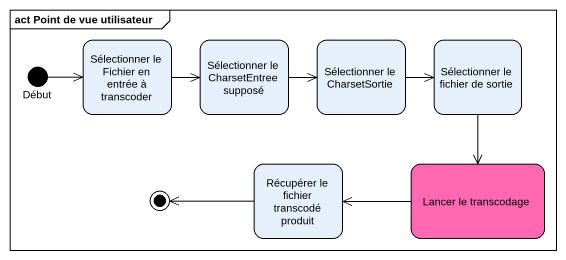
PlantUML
@startuml
mainframe act Point de vue utilisateur
hide empty description
state "Sélectionner le Fichier en entrée à transcoder" as Sélectionner_le_Fichier_en
state "Sélectionner le CharsetEntree supposé" as Sélectionner_le
state "Sélectionner le CharsetSortie" as Sélectionner_le_2
state "Sélectionner le fichier de sortie" as Sélectionner_le_fichier_de
state Début <<start>>
state "Récupérer le fichier transcodé produit" as Récupérer_le_fichier
state "Lancer le transcodage" as Lancer_le_transcodage #FF69B4
Sélectionner_le_Fichier_en -right-> Sélectionner_le
Sélectionner_le -right-> Sélectionner_le_2
Sélectionner_le_2 -right-> Sélectionner_le_fichier_de
Sélectionner_le_fichier_de --> Lancer_le_transcodage
Début -right-> Sélectionner_le_Fichier_en
Lancer_le_transcodage -left-> Récupérer_le_fichier
Récupérer_le_fichier -left-> [*]
@enduml
